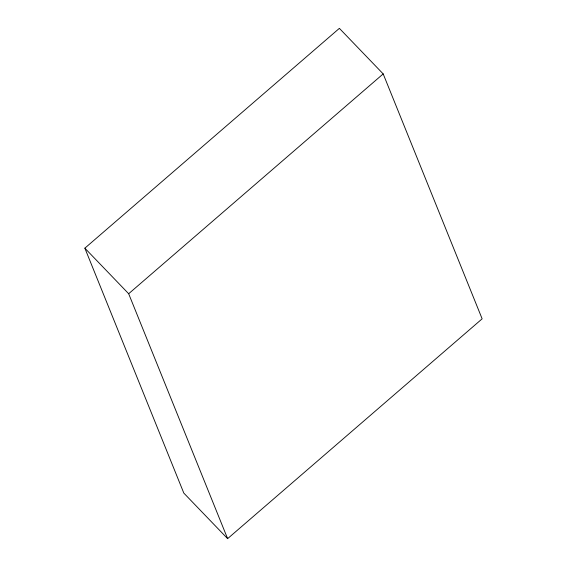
<?xml version="1.0" encoding="UTF-8"?>
<svg xmlns="http://www.w3.org/2000/svg" width="567" height="567" viewBox="0 0 567 567"><rect width="100%" height="100%" fill="white"/><g stroke="black" fill="none" stroke-linecap="round" stroke-linejoin="round"><path stroke-width="0.85" d="M84.859 248.176L339.378 28.35L383.186 73.908L482.141 318.824L227.622 538.65L183.814 493.092L84.859 248.176L128.666 293.734L227.622 538.65M128.666 293.734L383.186 73.908"/></g></svg>
